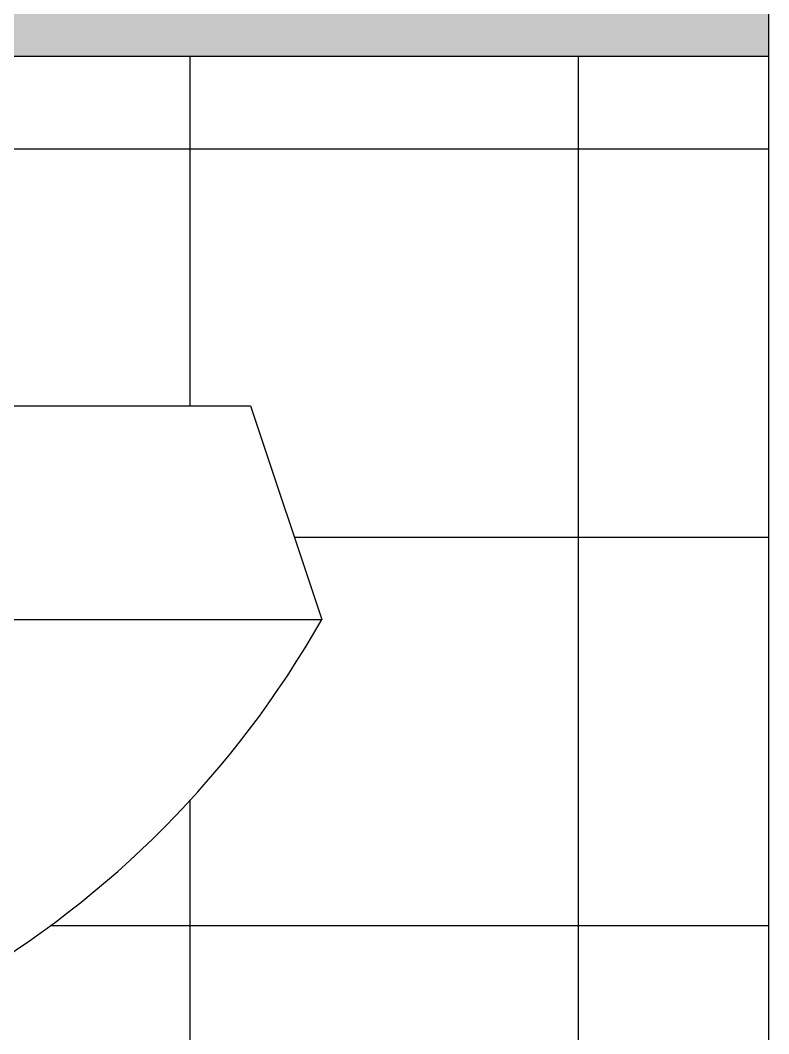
# Model space of a CAD drawing. Extents: x 10753 to 18704, y -5361 to 1140.
# Drawn here: x 11512.09 to 11524.13, y -3629.91 to -3613.6 of the extents above; entities that cross this region are included whole.
import ezdxf

# ---------------------------------------------------------------- set-up
doc = ezdxf.new("R2010")
doc.units = 0
doc.header["$LTSCALE"] = 30
doc.header["$MEASUREMENT"] = 0
for name, color, linetype in [('bath', 23, 'CONTINUOUS'), ('furniture', 9, 'CONTINUOUS'), ('WALL', 2, 'CONTINUOUS')]:
    doc.layers.add(name, color=color, linetype=linetype)

msp = doc.modelspace()

# ---------------------------------------------------------------- hatches: boundary and pattern name
at = {"layer": 'furniture'}
h = msp.add_hatch(color=3, dxfattribs=at)
h.dxf.hatch_style = 1
h.paths.add_polyline_path([(11501.26577, -3612.17678), (11446.39277, -3612.17678), (11446.39277, -3614.17678), (11502.23084, -3614.17678), (11502.23084, -3613.77426), (11502.38684, -3613.42833), (11502.51732, -3613.42833)])
h.paths.add_polyline_path([(11524.13127, -3612.17678), (11504.53661, -3612.17678), (11503.47884, -3613.23455), (11503.47884, -3613.28383), (11524.13127, -3613.2882)], flags=17)
h.paths.add_polyline_path([(11524.13127, -3612.17678), (11504.53661, -3612.17678), (11503.47884, -3613.23455), (11503.47884, -3613.42833), (11503.47884, -3613.97392, -0.03607028), (11503.48168, -3614.00772, -0.51763547), (11503.79368, -3613.78711), (11503.79368, -3614.17678), (11524.13127, -3614.17678)])
h.paths.add_polyline_path([(11502.54284, -3612.17678), (11501.26577, -3612.17678), (11502.37258, -3613.28359), (11502.54284, -3613.28363)])
h.paths.add_polyline_path([(11504.53661, -3612.17678), (11503.47884, -3612.17678), (11503.47884, -3613.23455)], flags=16)

# ---------------------------------------------------------------- linework, layer by layer
at = {"layer": 'bath'}
for p, q in [((11490.58904, -3619.80643), (11515.79397, -3619.80643)), ((11515.79397, -3619.80643), (11516.93964, -3623.24346)), ((11489.44336, -3623.24346), (11516.93964, -3623.24346))]:
    msp.add_line(p, q, dxfattribs=at)
msp.add_arc((11503.1915, -3615.46923), 15.79399, 209.4871, 330.5129, dxfattribs=at)
at = {"layer": 'furniture', "color": 3}
for p, q in [((11503.79368, -3614.17678), (11524.13127, -3614.17678)), ((11514.82085, -3619.80643), (11514.82085, -3614.17678)), ((11521.07085, -3654.17678), (11521.07085, -3614.17678)), ((11504.85281, -3615.67052), (11524.13127, -3615.67052)), ((11516.49866, -3621.92052), (11524.13127, -3621.92052)), ((11514.82085, -3654.17678), (11514.82085, -3626.15607)), ((11512.57913, -3628.17052), (11524.13127, -3628.17052))]:
    msp.add_line(p, q, dxfattribs=at)
at = {"layer": 'WALL', "color": 9}
msp.add_line((11524.13127, -3654.17678), (11524.13127, -3534.17678), dxfattribs=at)

doc.saveas('drawing.dxf')
